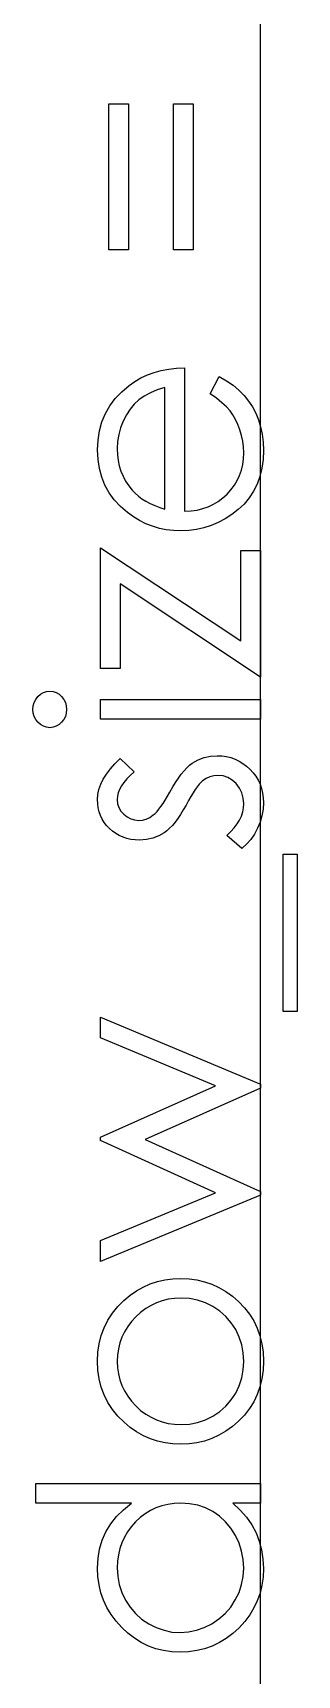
# Model space of a CAD drawing. Header units: millimetres. Extents: x -496 to 15, y 154 to 434.
# Drawn here: x -390.28 to -386.66, y 170.82 to 193.3 of the extents above; entities that cross this region are included whole.
import ezdxf

# ---------------------------------------------------------------- set-up
doc = ezdxf.new("R2010")
doc.units = ezdxf.units.MM

msp = doc.modelspace()

# ---------------------------------------------------------------- linework, layer by layer
at = {"color": 7, "linetype": 'Continuous'}
msp.add_line((-387.161, 164.056), (-387.161, 293.248), dxfattribs=at)
at = {"color": 7, "linetype": 'Continuous', "flags": 128}
for points in [[(-389.238, 192.325), (-388.969, 192.325), (-388.969, 192.325), (-388.969, 190.325), (-388.969, 190.325), (-389.238, 190.325), (-389.238, 190.325), (-389.238, 192.325)], [(-388.353, 192.325), (-388.084, 192.325), (-388.084, 192.325), (-388.084, 190.325), (-388.084, 190.325), (-388.353, 190.325), (-388.353, 190.325), (-388.353, 192.325)], [(-387.853, 188.355), (-387.728, 188.594), (-387.728, 188.594), (-387.627, 188.535), (-387.537, 188.472), (-387.457, 188.405), (-387.388, 188.333), (-387.326, 188.256), (-387.273, 188.176), (-387.228, 188.09), (-387.191, 188), (-387.161, 187.904), (-387.139, 187.803), (-387.127, 187.695), (-387.123, 187.582), (-387.123, 187.582), (-387.128, 187.455), (-387.144, 187.336), (-387.171, 187.225), (-387.209, 187.119), (-387.258, 187.022), (-387.317, 186.931), (-387.388, 186.847), (-387.469, 186.771), (-387.556, 186.702), (-387.647, 186.643), (-387.741, 186.593), (-387.837, 186.552), (-387.937, 186.52), (-388.038, 186.497), (-388.144, 186.484), (-388.251, 186.479), (-388.251, 186.479), (-388.352, 186.483), (-388.451, 186.494), (-388.546, 186.514), (-388.639, 186.542), (-388.73, 186.577), (-388.817, 186.621), (-388.901, 186.672), (-388.983, 186.731), (-388.983, 186.731), (-389.079, 186.815), (-389.162, 186.905), (-389.232, 187.002), (-389.29, 187.106), (-389.334, 187.216), (-389.366, 187.333), (-389.385, 187.457), (-389.392, 187.588), (-389.392, 187.588), (-389.385, 187.723), (-389.365, 187.851), (-389.331, 187.972), (-389.284, 188.085), (-389.224, 188.192), (-389.149, 188.292), (-389.061, 188.385), (-388.96, 188.471), (-388.96, 188.471), (-388.882, 188.526), (-388.799, 188.574), (-388.71, 188.615), (-388.618, 188.648), (-388.52, 188.674), (-388.418, 188.693), (-388.311, 188.705), (-388.2, 188.71), (-388.2, 188.71), (-388.2, 186.748), (-388.2, 186.748), (-388.113, 186.753), (-388.03, 186.765), (-387.951, 186.785), (-387.877, 186.811), (-387.806, 186.844), (-387.74, 186.883), (-387.677, 186.93), (-387.618, 186.984), (-387.566, 187.042), (-387.519, 187.104), (-387.48, 187.17), (-387.448, 187.239), (-387.424, 187.311), (-387.406, 187.387), (-387.395, 187.466), (-387.392, 187.548), (-387.392, 187.548), (-387.395, 187.628), (-387.404, 187.707), (-387.421, 187.785), (-387.444, 187.862), (-387.471, 187.936), (-387.503, 188.004), (-387.539, 188.066), (-387.579, 188.122), (-387.628, 188.177), (-387.69, 188.234), (-387.765, 188.294), (-387.853, 188.355)], [(-388.469, 188.44), (-388.575, 188.408), (-388.669, 188.369), (-388.754, 188.324), (-388.826, 188.273), (-388.889, 188.214), (-388.946, 188.145), (-388.997, 188.068), (-389.041, 187.982), (-389.076, 187.891), (-389.102, 187.797), (-389.117, 187.701), (-389.123, 187.602), (-389.123, 187.602), (-389.12, 187.521), (-389.11, 187.443), (-389.094, 187.368), (-389.071, 187.297), (-389.042, 187.227), (-389.007, 187.161), (-388.965, 187.098), (-388.917, 187.037), (-388.917, 187.037), (-388.877, 186.995), (-388.833, 186.956), (-388.784, 186.919), (-388.73, 186.886), (-388.672, 186.854), (-388.609, 186.826), (-388.541, 186.8), (-388.469, 186.776), (-388.469, 186.776), (-388.469, 188.44)], [(-389.353, 184.594), (-389.353, 186.248), (-389.353, 186.248), (-387.43, 184.973), (-387.43, 184.973), (-387.43, 186.21), (-387.43, 186.21), (-387.161, 186.21), (-387.161, 186.21), (-387.161, 184.479), (-387.161, 184.479), (-389.084, 185.755), (-389.084, 185.755), (-389.084, 184.594), (-389.084, 184.594), (-389.353, 184.594)], [(-390.276, 184.035), (-390.272, 184.085), (-390.26, 184.131), (-390.238, 184.174), (-390.209, 184.213), (-390.173, 184.245), (-390.133, 184.268), (-390.091, 184.282), (-390.044, 184.286), (-390.044, 184.286), (-389.999, 184.282), (-389.957, 184.268), (-389.918, 184.245), (-389.883, 184.213), (-389.853, 184.174), (-389.832, 184.131), (-389.819, 184.085), (-389.815, 184.035), (-389.815, 184.035), (-389.819, 183.986), (-389.832, 183.941), (-389.853, 183.898), (-389.883, 183.86), (-389.918, 183.828), (-389.957, 183.805), (-389.999, 183.791), (-390.044, 183.786), (-390.044, 183.786), (-390.091, 183.791), (-390.133, 183.805), (-390.173, 183.828), (-390.209, 183.86), (-390.238, 183.898), (-390.26, 183.941), (-390.272, 183.986), (-390.276, 184.035)], [(-389.353, 183.902), (-389.353, 184.171), (-389.353, 184.171), (-387.161, 184.171), (-387.161, 184.171), (-387.161, 183.902), (-387.161, 183.902), (-389.353, 183.902)], [(-389.08, 183.363), (-388.892, 183.181), (-388.892, 183.181), (-388.946, 183.133), (-388.993, 183.085), (-389.032, 183.036), (-389.065, 182.99), (-389.09, 182.942), (-389.108, 182.895), (-389.119, 182.848), (-389.123, 182.802), (-389.123, 182.802), (-389.117, 182.746), (-389.1, 182.693), (-389.073, 182.645), (-389.034, 182.601), (-388.988, 182.564), (-388.938, 182.538), (-388.885, 182.523), (-388.828, 182.517), (-388.828, 182.517), (-388.776, 182.522), (-388.726, 182.536), (-388.677, 182.559), (-388.629, 182.592), (-388.629, 182.592), (-388.604, 182.613), (-388.578, 182.639), (-388.552, 182.67), (-388.524, 182.707), (-388.495, 182.749), (-388.465, 182.796), (-388.435, 182.848), (-388.403, 182.905), (-388.403, 182.905), (-388.363, 182.975), (-388.324, 183.038), (-388.285, 183.097), (-388.246, 183.149), (-388.208, 183.195), (-388.17, 183.236), (-388.132, 183.271), (-388.095, 183.3), (-388.095, 183.3), (-388.017, 183.344), (-387.935, 183.377), (-387.848, 183.395), (-387.756, 183.402), (-387.756, 183.402), (-387.691, 183.399), (-387.629, 183.39), (-387.569, 183.376), (-387.511, 183.356), (-387.456, 183.33), (-387.404, 183.298), (-387.355, 183.261), (-387.307, 183.218), (-387.264, 183.17), (-387.227, 183.121), (-387.195, 183.068), (-387.169, 183.012), (-387.148, 182.953), (-387.134, 182.891), (-387.126, 182.827), (-387.123, 182.759), (-387.123, 182.759), (-387.127, 182.669), (-387.142, 182.58), (-387.167, 182.494), (-387.202, 182.409), (-387.245, 182.329), (-387.296, 182.256), (-387.354, 182.191), (-387.419, 182.133), (-387.419, 182.133), (-387.623, 182.311), (-387.623, 182.311), (-387.569, 182.363), (-387.522, 182.415), (-387.482, 182.469), (-387.45, 182.522), (-387.424, 182.577), (-387.406, 182.633), (-387.395, 182.689), (-387.392, 182.746), (-387.392, 182.746), (-387.398, 182.823), (-387.418, 182.895), (-387.451, 182.96), (-387.497, 183.02), (-387.552, 183.069), (-387.611, 183.104), (-387.675, 183.125), (-387.745, 183.133), (-387.745, 183.133), (-387.802, 183.128), (-387.855, 183.114), (-387.906, 183.091), (-387.954, 183.059), (-387.954, 183.059), (-387.977, 183.038), (-388.001, 183.011), (-388.028, 182.978), (-388.055, 182.939), (-388.084, 182.895), (-388.114, 182.844), (-388.146, 182.788), (-388.18, 182.726), (-388.18, 182.726), (-388.218, 182.66), (-388.255, 182.598), (-388.293, 182.543), (-388.331, 182.493), (-388.368, 182.448), (-388.405, 182.41), (-388.442, 182.376), (-388.479, 182.348), (-388.479, 182.348), (-388.555, 182.304), (-388.637, 182.273), (-388.724, 182.254), (-388.817, 182.248), (-388.817, 182.248), (-388.877, 182.25), (-388.935, 182.258), (-388.99, 182.27), (-389.043, 182.287), (-389.094, 182.309), (-389.141, 182.336), (-389.186, 182.368), (-389.228, 182.405), (-389.267, 182.446), (-389.3, 182.489), (-389.328, 182.535), (-389.351, 182.583), (-389.369, 182.634), (-389.382, 182.687), (-389.389, 182.743), (-389.392, 182.802), (-389.392, 182.802), (-389.387, 182.872), (-389.373, 182.942), (-389.348, 183.012), (-389.314, 183.082), (-389.27, 183.152), (-389.216, 183.222), (-389.153, 183.293), (-389.08, 183.363)], [(-386.853, 179.902), (-386.853, 182.056), (-386.853, 182.056), (-386.661, 182.056), (-386.661, 182.056), (-386.661, 179.902), (-386.661, 179.902), (-386.853, 179.902)], [(-389.353, 176.479), (-389.353, 176.768), (-389.353, 176.768), (-387.776, 177.421), (-387.776, 177.421), (-389.353, 178.137), (-389.353, 178.137), (-389.353, 178.183), (-389.353, 178.183), (-387.776, 178.883), (-387.776, 178.883), (-389.353, 179.542), (-389.353, 179.542), (-389.353, 179.825), (-389.353, 179.825), (-387.161, 178.908), (-387.161, 178.908), (-387.161, 178.853), (-387.161, 178.853), (-388.738, 178.152), (-388.738, 178.152), (-387.161, 177.437), (-387.161, 177.437), (-387.161, 177.387), (-387.161, 177.387), (-389.353, 176.479)], [(-389.392, 175.115), (-389.386, 175.238), (-389.369, 175.355), (-389.341, 175.467), (-389.302, 175.574), (-389.251, 175.675), (-389.189, 175.771), (-389.115, 175.862), (-389.031, 175.948), (-389.031, 175.948), (-388.947, 176.018), (-388.858, 176.079), (-388.767, 176.131), (-388.671, 176.173), (-388.572, 176.206), (-388.469, 176.229), (-388.362, 176.243), (-388.251, 176.248), (-388.251, 176.248), (-388.14, 176.243), (-388.032, 176.228), (-387.928, 176.204), (-387.828, 176.169), (-387.731, 176.124), (-387.637, 176.07), (-387.547, 176.005), (-387.461, 175.931), (-387.382, 175.848), (-387.313, 175.761), (-387.255, 175.667), (-387.207, 175.568), (-387.17, 175.463), (-387.144, 175.353), (-387.128, 175.237), (-387.123, 175.115), (-387.123, 175.115), (-387.128, 174.992), (-387.144, 174.875), (-387.17, 174.765), (-387.207, 174.66), (-387.255, 174.56), (-387.313, 174.466), (-387.382, 174.378), (-387.461, 174.296), (-387.547, 174.222), (-387.637, 174.157), (-387.731, 174.103), (-387.828, 174.058), (-387.928, 174.023), (-388.032, 173.999), (-388.14, 173.984), (-388.251, 173.979), (-388.251, 173.979), (-388.361, 173.984), (-388.468, 173.997), (-388.571, 174.021), (-388.669, 174.054), (-388.765, 174.096), (-388.857, 174.148), (-388.945, 174.209), (-389.029, 174.279), (-389.029, 174.279), (-389.114, 174.365), (-389.188, 174.455), (-389.25, 174.551), (-389.301, 174.654), (-389.341, 174.761), (-389.369, 174.873), (-389.386, 174.991), (-389.392, 175.115)], [(-389.122, 175.113), (-389.118, 175.026), (-389.106, 174.942), (-389.087, 174.861), (-389.059, 174.783), (-389.023, 174.708), (-388.979, 174.637), (-388.927, 174.568), (-388.867, 174.503), (-388.802, 174.443), (-388.733, 174.392), (-388.66, 174.348), (-388.585, 174.312), (-388.506, 174.284), (-388.424, 174.264), (-388.338, 174.252), (-388.249, 174.248), (-388.249, 174.248), (-388.135, 174.255), (-388.023, 174.277), (-387.916, 174.314), (-387.814, 174.364), (-387.719, 174.427), (-387.635, 174.501), (-387.563, 174.585), (-387.502, 174.678), (-387.454, 174.78), (-387.419, 174.886), (-387.398, 174.997), (-387.392, 175.113), (-387.392, 175.113), (-387.398, 175.229), (-387.419, 175.341), (-387.454, 175.446), (-387.502, 175.548), (-387.563, 175.642), (-387.635, 175.726), (-387.719, 175.799), (-387.814, 175.862), (-387.916, 175.913), (-388.023, 175.95), (-388.135, 175.972), (-388.249, 175.979), (-388.249, 175.979), (-388.338, 175.975), (-388.424, 175.963), (-388.506, 175.943), (-388.585, 175.915), (-388.66, 175.879), (-388.733, 175.835), (-388.802, 175.783), (-388.867, 175.723), (-388.927, 175.657), (-388.979, 175.589), (-389.023, 175.517), (-389.059, 175.443), (-389.087, 175.365), (-389.106, 175.284), (-389.118, 175.2), (-389.123, 175.113)], [(-390.238, 173.44), (-387.161, 173.44), (-387.161, 173.44), (-387.161, 173.171), (-387.161, 173.171), (-387.54, 173.171), (-387.54, 173.171), (-387.439, 173.078), (-387.352, 172.98), (-387.281, 172.875), (-387.223, 172.766), (-387.179, 172.651), (-387.148, 172.532), (-387.129, 172.406), (-387.123, 172.276), (-387.123, 172.276), (-387.128, 172.16), (-387.144, 172.048), (-387.169, 171.94), (-387.206, 171.837), (-387.252, 171.738), (-387.31, 171.643), (-387.377, 171.553), (-387.455, 171.467), (-387.54, 171.389), (-387.63, 171.321), (-387.724, 171.264), (-387.823, 171.216), (-387.927, 171.179), (-388.034, 171.154), (-388.147, 171.138), (-388.263, 171.133), (-388.263, 171.133), (-388.377, 171.138), (-388.488, 171.154), (-388.594, 171.18), (-388.696, 171.217), (-388.793, 171.265), (-388.886, 171.323), (-388.976, 171.391), (-389.061, 171.47), (-389.138, 171.557), (-389.206, 171.648), (-389.263, 171.743), (-389.309, 171.843), (-389.346, 171.947), (-389.371, 172.055), (-389.386, 172.167), (-389.392, 172.284), (-389.392, 172.284), (-389.385, 172.418), (-389.363, 172.545), (-389.327, 172.666), (-389.276, 172.78), (-389.211, 172.888), (-389.132, 172.99), (-389.037, 173.083), (-388.929, 173.171), (-388.929, 173.171), (-390.238, 173.171), (-390.238, 173.171), (-390.238, 173.44)], [(-389.122, 172.288), (-389.115, 172.17), (-389.094, 172.057), (-389.059, 171.949), (-389.01, 171.845), (-388.947, 171.749), (-388.874, 171.663), (-388.788, 171.587), (-388.692, 171.521), (-388.589, 171.469), (-388.482, 171.432), (-388.373, 171.409), (-388.26, 171.402), (-388.26, 171.402), (-388.148, 171.41), (-388.039, 171.432), (-387.933, 171.47), (-387.828, 171.523), (-387.731, 171.589), (-387.644, 171.664), (-387.57, 171.751), (-387.507, 171.848), (-387.456, 171.952), (-387.421, 172.059), (-387.399, 172.17), (-387.392, 172.285), (-387.392, 172.285), (-387.399, 172.402), (-387.42, 172.515), (-387.456, 172.625), (-387.506, 172.732), (-387.568, 172.832), (-387.64, 172.919), (-387.722, 172.994), (-387.814, 173.057), (-387.915, 173.107), (-388.021, 173.143), (-388.133, 173.164), (-388.252, 173.171), (-388.252, 173.171), (-388.343, 173.167), (-388.43, 173.155), (-388.514, 173.135), (-388.593, 173.107), (-388.669, 173.071), (-388.741, 173.027), (-388.809, 172.976), (-388.873, 172.916), (-388.931, 172.85), (-388.983, 172.781), (-389.025, 172.708), (-389.06, 172.631), (-389.088, 172.551), (-389.107, 172.467), (-389.119, 172.379), (-389.123, 172.288)]]:
    msp.add_lwpolyline(points, dxfattribs=at)

doc.saveas('drawing.dxf')
